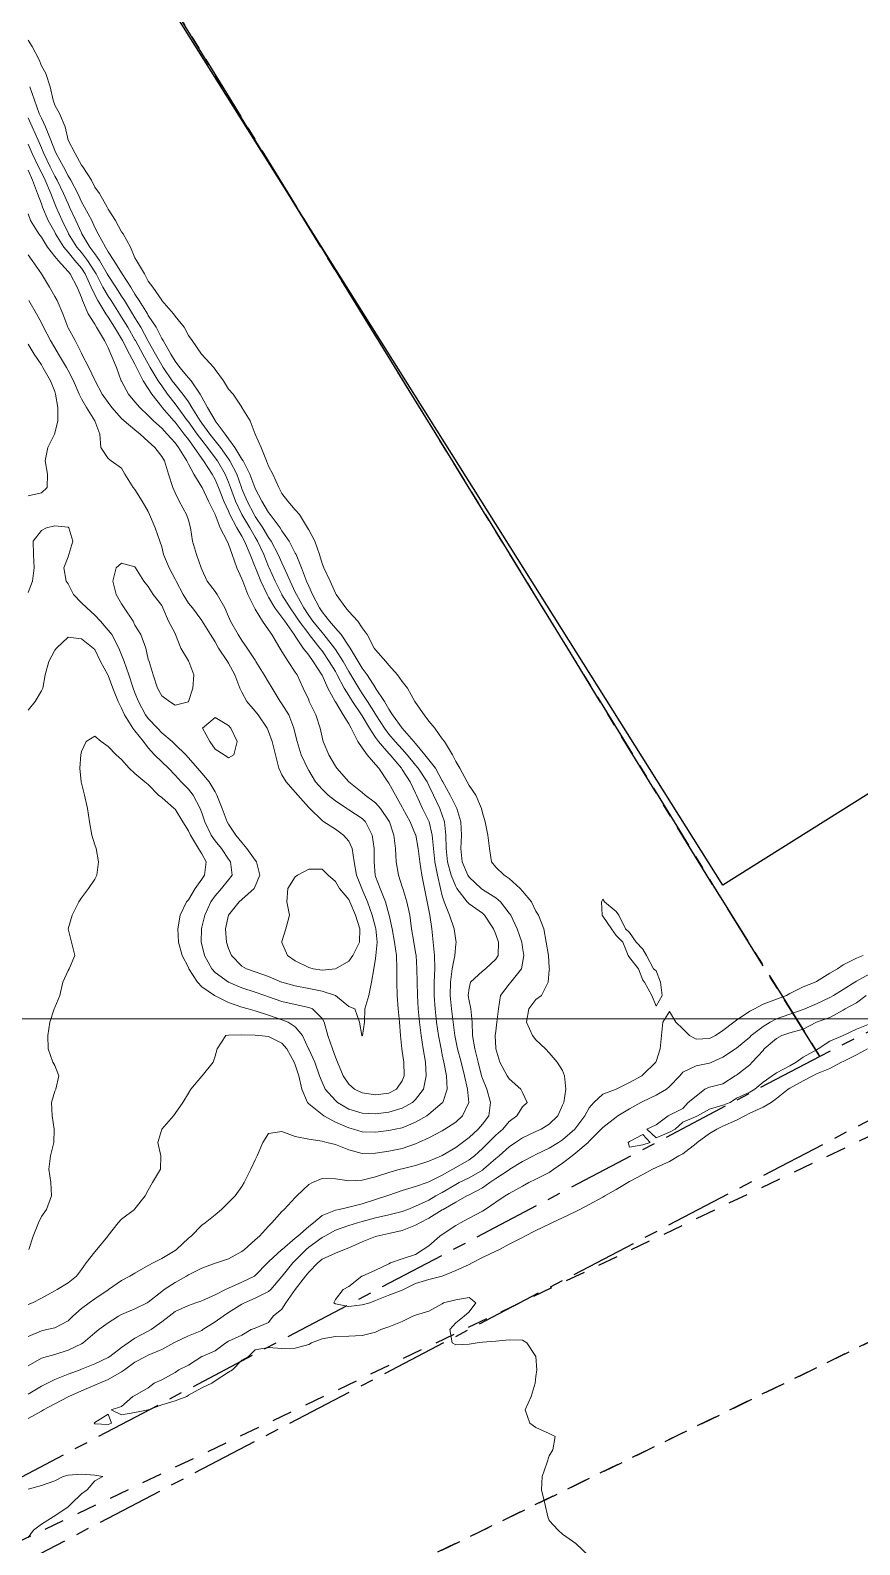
# Model space of a CAD drawing. Header units: centimetres. Extents: x 0 to 642158, y -847 to 649707.
# Drawn here: x 617417.8 to 617448.9, y 620667.7 to 620724.4 of the extents above; entities that cross this region are included whole.
import ezdxf

# ---------------------------------------------------------------- set-up
doc = ezdxf.new("R2010")
doc.units = ezdxf.units.CM
doc.header["$MEASUREMENT"] = 0
doc.linetypes.add('CENTERX2', pattern=[4, 2.5, -0.5, 0.5, -0.5])
doc.linetypes.add('JIS_02_0.7', pattern=[1.35, 0.75, -0.6])
for name, color, linetype, lineweight in [('MEV_grille', 254, 'Continuous', 9), ('WAL_parcellaire agricole', 7, 'JIS_02_0.7', 25), ('WAL_topographie 0.5', 253, 'Continuous', 20)]:
    doc.layers.add(name, color=color, linetype=linetype, lineweight=lineweight)
doc.layers.add('SPW_batiments', color=7, linetype='Continuous')
doc.layers.add('SPW_parcellaire cadastral', color=7, linetype='CENTERX2', lineweight=25, true_color=0xff0542)

# ---------------------------------------------------------------- blocks, each defined once
blk = doc.blocks.new('*U114')
at = {"layer": 'MEV_grille', "transparency": 33554687}
blk.add_lwpolyline([(-1338.461, 0), (1338.461, 0)], dxfattribs=at)
blk = doc.blocks.new('*U115')
at = {"layer": 'MEV_grille', "color": 0, "linetype": 'ByBlock', "lineweight": -2, "transparency": 16777216}
blk.add_blockref('*U114', (0, -1700), dxfattribs=at)

msp = doc.modelspace()

# ---------------------------------------------------------------- linework, layer by layer
at = {"layer": 'SPW_batiments'}
msp.add_lwpolyline([(617468.27, 620707.783), (617443.748, 620692.374), (617418.02, 620733.321), (617443.182, 620748.736), (617468.27, 620707.783)], dxfattribs=at)
at = {"layer": 'SPW_parcellaire cadastral'}
for points in [[(617404.956, 620754.186), (617454.845, 620780.014), (617546.487, 620840.855), (617597.653, 620762.022), (617447.371, 620685.97), (617443.362, 620692.406), (617418.115, 620733.491), (617404.956, 620754.186)], [(617404.956, 620754.186), (617418.115, 620733.491), (617443.362, 620692.406), (617447.371, 620685.97), (617394.811, 620658.271), (617393.447, 620660.945), (617383.852, 620679.762), (617357.925, 620729.905), (617359.081, 620730.17), (617404.956, 620754.186)], [(617307.032, 620609.235), (617461.462, 620689.988), (617495.619, 620638.846), (617622.857, 620723.826)]]:
    msp.add_lwpolyline(points, dxfattribs=at)
at = {"layer": 'WAL_parcellaire agricole'}
for points in [[(617309.438, 620607.195), (617305.901, 620612.93), (617403.769, 620661.316), (617465.14, 620690.573), (617468.944, 620684.892), (617309.438, 620607.195)], [(617309.438, 620607.195), (617468.944, 620684.892)]]:
    msp.add_lwpolyline(points, dxfattribs=at)
at = {"layer": 'WAL_topographie 0.5'}
for points in [[(617417.75, 620723.988), (617417.899, 620723.75), (617418.161, 620723.25), (617418.25, 620723.03), (617418.419, 620722.75), (617418.577, 620722.25), (617418.686, 620721.75), (617418.75, 620721.555), (617418.927, 620721.25), (617419.141, 620720.75), (617419.25, 620720.25), (617419.25, 620720.25), (617419.514, 620719.75), (617419.75, 620719.312), (617419.795, 620719.25), (617420.12, 620718.75), (617420.25, 620718.494), (617420.425, 620718.25), (617420.709, 620717.75), (617420.75, 620717.673), (617421.027, 620717.25), (617421.25, 620716.825), (617421.306, 620716.75), (617421.583, 620716.25), (617421.75, 620715.851), (617421.807, 620715.75), (617422.106, 620715.25), (617422.25, 620714.976), (617422.418, 620714.75), (617422.75, 620714.259), (617422.758, 620714.25), (617423.196, 620713.75), (617423.25, 620713.665), (617423.59, 620713.25), (617423.75, 620712.947), (617423.891, 620712.75), (617424.239, 620712.25), (617424.25, 620712.237), (617424.707, 620711.75), (617424.75, 620711.676), (617425.064, 620711.25), (617425.25, 620710.935), (617425.42, 620710.75), (617425.75, 620710.257), (617425.755, 620710.25), (617426.06, 620709.75), (617426.25, 620709.25), (617426.25, 620709.25), (617426.477, 620708.75), (617426.67, 620708.25), (617426.75, 620708.051), (617426.911, 620707.75), (617427.131, 620707.25), (617427.25, 620707.03), (617427.476, 620706.75), (617427.75, 620706.423), (617427.904, 620706.25), (617428.211, 620705.75), (617428.25, 620705.669), (617428.476, 620705.25), (617428.652, 620704.75), (617428.75, 620704.415), (617428.822, 620704.25), (617429.053, 620703.75), (617429.25, 620703.297), (617429.28, 620703.25), (617429.637, 620702.75), (617429.75, 620702.612), (617430.083, 620702.25), (617430.25, 620702.011), (617430.432, 620701.75), (617430.704, 620701.25), (617430.75, 620701.179), (617431.136, 620700.75), (617431.25, 620700.612), (617431.576, 620700.25), (617431.75, 620699.993), (617431.953, 620699.75), (617432.227, 620699.25), (617432.25, 620699.207), (617432.574, 620698.75), (617432.75, 620698.508), (617432.973, 620698.25), (617433.25, 620697.858), (617433.328, 620697.75), (617433.632, 620697.25), (617433.75, 620697), (617433.899, 620696.75), (617434.175, 620696.25), (617434.25, 620696.109), (617434.506, 620695.75), (617434.716, 620695.25), (617434.75, 620695.086), (617434.858, 620694.75), (617434.953, 620694.25), (617435.01, 620693.75), (617435.092, 620693.25), (617435.25, 620693.056), (617435.567, 620692.75), (617435.75, 620692.632), (617436.168, 620692.25), (617436.25, 620692.156), (617436.584, 620691.75), (617436.75, 620691.409), (617436.852, 620691.25), (617437.044, 620690.75), (617437.136, 620690.25), (617437.217, 620689.75), (617437.25, 620689.287), (617437.258, 620689.25), (617437.25, 620689.2), (617437.21, 620688.75), (617436.961, 620688.25), (617436.75, 620688.103), (617436.489, 620687.75), (617436.399, 620687.25), (617436.624, 620686.75), (617436.75, 620686.594), (617437.105, 620686.25), (617437.25, 620686.103), (617437.551, 620685.75), (617437.75, 620685.438), (617437.826, 620685.25), (617437.866, 620684.75), (617437.79, 620684.25), (617437.75, 620684.151), (617437.576, 620683.75), (617437.25, 620683.432), (617436.949, 620683.25), (617436.75, 620683.159), (617436.25, 620682.922), (617435.988, 620682.75), (617435.75, 620682.587), (617435.377, 620682.25), (617435.25, 620682.149), (617434.791, 620681.75), (617434.75, 620681.721), (617434.25, 620681.434), (617433.88, 620681.25), (617433.75, 620681.183), (617433.25, 620680.884), (617433.013, 620680.75), (617432.75, 620680.599), (617432.25, 620680.369), (617431.954, 620680.25), (617431.75, 620680.171), (617431.25, 620680.041), (617430.75, 620679.927), (617430.25, 620679.795), (617430.071, 620679.75), (617429.75, 620679.651), (617429.25, 620679.475), (617428.849, 620679.25), (617428.75, 620679.197), (617428.25, 620678.831), (617428.155, 620678.75), (617427.75, 620678.336), (617427.661, 620678.25), (617427.259, 620677.75), (617427.25, 620677.737), (617426.829, 620677.25), (617426.75, 620677.179), (617426.25, 620676.929), (617425.847, 620676.75), (617425.75, 620676.702), (617425.25, 620676.388), (617425.047, 620676.25), (617424.75, 620676.04), (617424.293, 620675.75), (617424.25, 620675.722), (617423.75, 620675.516), (617423.25, 620675.282), (617423.199, 620675.25), (617422.75, 620675.012), (617422.25, 620674.797), (617422.153, 620674.75), (617421.75, 620674.534), (617421.356, 620674.25), (617421.25, 620674.174), (617420.75, 620673.885), (617420.423, 620673.75), (617420.25, 620673.674), (617419.75, 620673.46), (617419.28, 620673.25), (617419.25, 620673.233), (617418.75, 620672.97), (617418.332, 620672.75), (617418.25, 620672.7), (617417.75, 620672.422)], [(617417.811, 620722.25), (617417.996, 620721.75), (617418.172, 620721.25), (617418.25, 620721.068), (617418.409, 620720.75), (617418.609, 620720.25), (617418.75, 620719.862), (617418.799, 620719.75), (617419.074, 620719.25), (617419.25, 620718.918), (617419.354, 620718.75), (617419.607, 620718.25), (617419.75, 620717.945), (617419.865, 620717.75), (617420.133, 620717.25), (617420.25, 620716.987), (617420.373, 620716.75), (617420.642, 620716.25), (617420.75, 620716.075), (617420.963, 620715.75), (617421.25, 620715.281), (617421.27, 620715.25), (617421.597, 620714.75), (617421.75, 620714.49), (617421.909, 620714.25), (617422.22, 620713.75), (617422.25, 620713.697), (617422.541, 620713.25), (617422.75, 620712.833), (617422.801, 620712.75), (617423.097, 620712.25), (617423.25, 620711.987), (617423.429, 620711.75), (617423.75, 620711.363), (617423.848, 620711.25), (617424.187, 620710.75), (617424.25, 620710.632), (617424.47, 620710.25), (617424.75, 620709.758), (617424.756, 620709.75), (617425.128, 620709.25), (617425.25, 620709.081), (617425.493, 620708.75), (617425.75, 620708.319), (617425.794, 620708.25), (617426.047, 620707.75), (617426.239, 620707.25), (617426.25, 620707.222), (617426.502, 620706.75), (617426.75, 620706.322), (617426.803, 620706.25), (617427.177, 620705.75), (617427.25, 620705.637), (617427.522, 620705.25), (617427.75, 620704.805), (617427.778, 620704.75), (617427.986, 620704.25), (617428.172, 620703.75), (617428.25, 620703.559), (617428.391, 620703.25), (617428.651, 620702.75), (617428.75, 620702.604), (617429.034, 620702.25), (617429.25, 620701.999), (617429.464, 620701.75), (617429.75, 620701.324), (617429.8, 620701.25), (617430.103, 620700.75), (617430.25, 620700.495), (617430.433, 620700.25), (617430.75, 620699.758), (617430.756, 620699.75), (617431.085, 620699.25), (617431.25, 620698.957), (617431.383, 620698.75), (617431.75, 620698.25), (617431.75, 620698.25), (617432.184, 620697.75), (617432.25, 620697.672), (617432.601, 620697.25), (617432.75, 620697.063), (617432.989, 620696.75), (617433.25, 620696.285), (617433.271, 620696.25), (617433.54, 620695.75), (617433.75, 620695.319), (617433.79, 620695.25), (617433.946, 620694.75), (617433.963, 620694.25), (617433.938, 620693.75), (617433.994, 620693.25), (617434.2, 620692.75), (617434.25, 620692.673), (617434.705, 620692.25), (617434.75, 620692.217), (617435.25, 620691.899), (617435.422, 620691.75), (617435.75, 620691.334), (617435.808, 620691.25), (617436.052, 620690.75), (617436.219, 620690.25), (617436.25, 620690.05), (617436.296, 620689.75), (617436.25, 620689.458), (617436.206, 620689.25), (617435.815, 620688.75), (617435.75, 620688.67), (617435.431, 620688.25), (617435.347, 620687.75), (617435.293, 620687.25), (617435.25, 620686.922), (617435.228, 620686.75), (617435.25, 620686.274), (617435.251, 620686.25), (617435.403, 620685.75), (617435.677, 620685.25), (617435.75, 620685.134), (617436.193, 620684.75), (617436.25, 620684.618), (617436.419, 620684.25), (617436.25, 620684.087), (617436.042, 620683.75), (617435.75, 620683.531), (617435.509, 620683.25), (617435.25, 620683.023), (617434.972, 620682.75), (617434.75, 620682.52), (617434.451, 620682.25), (617434.25, 620682.102), (617433.75, 620681.809), (617433.647, 620681.75), (617433.25, 620681.534), (617432.75, 620681.273), (617432.678, 620681.25), (617432.25, 620681.107), (617431.75, 620680.955), (617431.25, 620680.777), (617431.178, 620680.75), (617430.75, 620680.614), (617430.25, 620680.452), (617429.75, 620680.329), (617429.392, 620680.25), (617429.25, 620680.222), (617428.75, 620680.014), (617428.435, 620679.75), (617428.25, 620679.604), (617427.846, 620679.25), (617427.75, 620679.171), (617427.259, 620678.75), (617427.25, 620678.742), (617426.75, 620678.284), (617426.715, 620678.25), (617426.25, 620677.773), (617426.217, 620677.75), (617425.75, 620677.521), (617425.25, 620677.301), (617425.136, 620677.25), (617424.75, 620677.052), (617424.25, 620676.833), (617424.024, 620676.75), (617423.75, 620676.653), (617423.25, 620676.424), (617423.027, 620676.25), (617422.75, 620676.041), (617422.353, 620675.75), (617422.25, 620675.686), (617421.75, 620675.429), (617421.497, 620675.25), (617421.25, 620675.087), (617420.815, 620674.75), (617420.75, 620674.706), (617420.25, 620674.466), (617419.75, 620674.269), (617419.698, 620674.25), (617419.25, 620674.087), (617418.75, 620673.885), (617418.483, 620673.75), (617418.25, 620673.63), (617417.75, 620673.341)], [(617417.75, 620721.091), (617417.905, 620720.75), (617418.129, 620720.25), (617418.25, 620719.963), (617418.339, 620719.75), (617418.579, 620719.25), (617418.75, 620718.908), (617418.84, 620718.75), (617419.08, 620718.25), (617419.25, 620717.864), (617419.305, 620717.75), (617419.537, 620717.25), (617419.75, 620716.782), (617419.766, 620716.75), (617420.067, 620716.25), (617420.25, 620715.998), (617420.425, 620715.75), (617420.716, 620715.25), (617420.75, 620715.187), (617421.039, 620714.75), (617421.25, 620714.419), (617421.357, 620714.25), (617421.662, 620713.75), (617421.75, 620713.601), (617421.966, 620713.25), (617422.237, 620712.75), (617422.25, 620712.727), (617422.524, 620712.25), (617422.75, 620711.833), (617422.803, 620711.75), (617423.148, 620711.25), (617423.25, 620711.111), (617423.547, 620710.75), (617423.75, 620710.456), (617423.878, 620710.25), (617424.186, 620709.75), (617424.25, 620709.661), (617424.557, 620709.25), (617424.75, 620709), (617424.945, 620708.75), (617425.25, 620708.326), (617425.303, 620708.25), (617425.556, 620707.75), (617425.733, 620707.25), (617425.75, 620707.204), (617425.951, 620706.75), (617426.205, 620706.25), (617426.25, 620706.174), (617426.537, 620705.75), (617426.75, 620705.383), (617426.842, 620705.25), (617427.112, 620704.75), (617427.25, 620704.433), (617427.337, 620704.25), (617427.556, 620703.75), (617427.75, 620703.342), (617427.793, 620703.25), (617428.067, 620702.75), (617428.25, 620702.461), (617428.4, 620702.25), (617428.75, 620701.829), (617428.82, 620701.75), (617429.21, 620701.25), (617429.25, 620701.191), (617429.537, 620700.75), (617429.75, 620700.371), (617429.824, 620700.25), (617430.122, 620699.75), (617430.25, 620699.551), (617430.453, 620699.25), (617430.75, 620698.777), (617430.767, 620698.75), (617431.089, 620698.25), (617431.25, 620698.03), (617431.491, 620697.75), (617431.75, 620697.464), (617431.935, 620697.25), (617432.25, 620696.873), (617432.351, 620696.75), (617432.681, 620696.25), (617432.75, 620696.107), (617432.919, 620695.75), (617433.157, 620695.25), (617433.25, 620695), (617433.335, 620694.75), (617433.383, 620694.25), (617433.391, 620693.75), (617433.445, 620693.25), (617433.583, 620692.75), (617433.75, 620692.325), (617433.795, 620692.25), (617434.184, 620691.75), (617434.25, 620691.68), (617434.75, 620691.325), (617434.831, 620691.25), (617435.161, 620690.75), (617435.25, 620690.533), (617435.351, 620690.25), (617435.34, 620689.75), (617435.25, 620689.612), (617434.866, 620689.25), (617434.75, 620689.166), (617434.299, 620688.75), (617434.25, 620688.52), (617434.22, 620688.25), (617434.25, 620688.048), (617434.312, 620687.75), (617434.368, 620687.25), (617434.384, 620686.75), (617434.47, 620686.25), (617434.59, 620685.75), (617434.719, 620685.25), (617434.75, 620685.15), (617434.91, 620684.75), (617435.055, 620684.25), (617434.985, 620683.75), (617434.75, 620683.436), (617434.595, 620683.25), (617434.25, 620682.937), (617434.005, 620682.75), (617433.75, 620682.564), (617433.25, 620682.264), (617433.217, 620682.25), (617432.75, 620682.056), (617432.25, 620681.895), (617431.75, 620681.77), (617431.675, 620681.75), (617431.25, 620681.629), (617430.75, 620681.472), (617430.25, 620681.344), (617429.75, 620681.314), (617429.25, 620681.388), (617428.75, 620681.405), (617428.396, 620681.25), (617428.25, 620681.185), (617427.81, 620680.75), (617427.75, 620680.691), (617427.329, 620680.25), (617427.25, 620680.171), (617426.871, 620679.75), (617426.75, 620679.623), (617426.409, 620679.25), (617426.25, 620679.109), (617425.851, 620678.75), (617425.75, 620678.667), (617425.25, 620678.4), (617424.8, 620678.25), (617424.75, 620678.235), (617424.25, 620678.049), (617423.75, 620677.797), (617423.674, 620677.75), (617423.25, 620677.511), (617422.848, 620677.25), (617422.75, 620677.18), (617422.25, 620676.777), (617422.202, 620676.75), (617421.75, 620676.525), (617421.25, 620676.313), (617421.129, 620676.25), (617420.75, 620676), (617420.394, 620675.75), (617420.25, 620675.631), (617419.818, 620675.25), (617419.75, 620675.212), (617419.25, 620674.977), (617418.75, 620674.823), (617418.482, 620674.75), (617418.25, 620674.68), (617417.75, 620674.401)], [(617417.75, 620720.1), (617417.907, 620719.75), (617418.143, 620719.25), (617418.25, 620719.037), (617418.393, 620718.75), (617418.602, 620718.25), (617418.75, 620717.872), (617418.801, 620717.75), (617419.021, 620717.25), (617419.25, 620716.779), (617419.264, 620716.75), (617419.579, 620716.25), (617419.75, 620716.05), (617419.979, 620715.75), (617420.25, 620715.319), (617420.293, 620715.25), (617420.554, 620714.75), (617420.75, 620714.412), (617420.856, 620714.25), (617421.173, 620713.75), (617421.25, 620713.63), (617421.481, 620713.25), (617421.75, 620712.785), (617421.77, 620712.75), (617422.048, 620712.25), (617422.25, 620711.88), (617422.322, 620711.75), (617422.616, 620711.25), (617422.75, 620711.054), (617422.972, 620710.75), (617423.25, 620710.388), (617423.351, 620710.25), (617423.716, 620709.75), (617423.75, 620709.707), (617424.078, 620709.25), (617424.25, 620709.023), (617424.463, 620708.75), (617424.75, 620708.37), (617424.838, 620708.25), (617425.127, 620707.75), (617425.25, 620707.454), (617425.325, 620707.25), (617425.509, 620706.75), (617425.744, 620706.25), (617425.75, 620706.24), (617426.044, 620705.75), (617426.25, 620705.395), (617426.339, 620705.25), (617426.569, 620704.75), (617426.75, 620704.302), (617426.774, 620704.25), (617426.998, 620703.75), (617427.247, 620703.25), (617427.25, 620703.246), (617427.554, 620702.75), (617427.75, 620702.479), (617427.9, 620702.25), (617428.25, 620701.775), (617428.271, 620701.75), (617428.671, 620701.25), (617428.75, 620701.142), (617429.017, 620700.75), (617429.25, 620700.366), (617429.316, 620700.25), (617429.576, 620699.75), (617429.75, 620699.47), (617429.889, 620699.25), (617430.23, 620698.75), (617430.25, 620698.719), (617430.523, 620698.25), (617430.75, 620697.902), (617430.857, 620697.75), (617431.25, 620697.303), (617431.298, 620697.25), (617431.718, 620696.75), (617431.75, 620696.702), (617432.044, 620696.25), (617432.25, 620695.824), (617432.283, 620695.75), (617432.506, 620695.25), (617432.75, 620694.774), (617432.76, 620694.75), (617432.874, 620694.25), (617432.921, 620693.75), (617432.975, 620693.25), (617433.07, 620692.75), (617433.184, 620692.25), (617433.25, 620691.98), (617433.321, 620691.75), (617433.517, 620691.25), (617433.689, 620690.75), (617433.75, 620690.309), (617433.768, 620690.25), (617433.75, 620690.169), (617433.713, 620689.75), (617433.622, 620689.25), (617433.551, 620688.75), (617433.546, 620688.25), (617433.595, 620687.75), (617433.654, 620687.25), (617433.714, 620686.75), (617433.75, 620686.561), (617433.813, 620686.25), (617433.949, 620685.75), (617434.082, 620685.25), (617434.198, 620684.75), (617434.238, 620684.25), (617434.011, 620683.75), (617433.75, 620683.517), (617433.35, 620683.25), (617433.25, 620683.189), (617432.75, 620682.93), (617432.358, 620682.75), (617432.25, 620682.704), (617431.75, 620682.527), (617431.25, 620682.423), (617430.75, 620682.348), (617430.25, 620682.335), (617429.75, 620682.475), (617429.25, 620682.674), (617428.932, 620682.75), (617428.75, 620682.796), (617428.25, 620682.872), (617427.75, 620682.975), (617427.25, 620683.157), (617426.75, 620683.087), (617426.53, 620682.75), (617426.327, 620682.25), (617426.25, 620682.108), (617426.088, 620681.75), (617425.83, 620681.25), (617425.75, 620681.107), (617425.504, 620680.75), (617425.25, 620680.504), (617424.986, 620680.25), (617424.75, 620680.049), (617424.38, 620679.75), (617424.25, 620679.661), (617423.853, 620679.25), (617423.75, 620679.166), (617423.3, 620678.75), (617423.25, 620678.714), (617422.75, 620678.412), (617422.437, 620678.25), (617422.25, 620678.151), (617421.75, 620677.864), (617421.553, 620677.75), (617421.25, 620677.584), (617420.764, 620677.25), (617420.75, 620677.242), (617420.25, 620676.905), (617420.041, 620676.75), (617419.75, 620676.538), (617419.43, 620676.25), (617419.25, 620676.077), (617418.75, 620675.821), (617418.452, 620675.75), (617418.25, 620675.705), (617417.75, 620675.494)], [(617417.75, 620719.129), (617417.916, 620718.75), (617418.11, 620718.25), (617418.25, 620717.869), (617418.289, 620717.75), (617418.498, 620717.25), (617418.75, 620716.805), (617418.777, 620716.75), (617419.084, 620716.25), (617419.25, 620716.056), (617419.507, 620715.75), (617419.75, 620715.462), (617419.887, 620715.25), (617420.11, 620714.75), (617420.25, 620714.464), (617420.363, 620714.25), (617420.666, 620713.75), (617420.75, 620713.628), (617420.981, 620713.25), (617421.25, 620712.818), (617421.289, 620712.75), (617421.549, 620712.25), (617421.75, 620711.867), (617421.807, 620711.75), (617422.052, 620711.25), (617422.25, 620710.96), (617422.38, 620710.75), (617422.75, 620710.274), (617422.768, 620710.25), (617423.206, 620709.75), (617423.25, 620709.704), (617423.594, 620709.25), (617423.75, 620709.046), (617423.966, 620708.75), (617424.25, 620708.343), (617424.317, 620708.25), (617424.638, 620707.75), (617424.75, 620707.555), (617424.877, 620707.25), (617425.07, 620706.75), (617425.25, 620706.375), (617425.304, 620706.25), (617425.563, 620705.75), (617425.75, 620705.436), (617425.852, 620705.25), (617426.063, 620704.75), (617426.25, 620704.278), (617426.26, 620704.25), (617426.456, 620703.75), (617426.694, 620703.25), (617426.75, 620703.155), (617426.985, 620702.75), (617427.25, 620702.402), (617427.356, 620702.25), (617427.711, 620701.75), (617427.75, 620701.691), (617428.049, 620701.25), (617428.25, 620700.985), (617428.414, 620700.75), (617428.74, 620700.25), (617428.75, 620700.23), (617428.964, 620699.75), (617429.243, 620699.25), (617429.25, 620699.239), (617429.541, 620698.75), (617429.75, 620698.408), (617429.836, 620698.25), (617430.086, 620697.75), (617430.25, 620697.511), (617430.433, 620697.25), (617430.75, 620696.898), (617430.876, 620696.75), (617431.212, 620696.25), (617431.25, 620696.198), (617431.492, 620695.75), (617431.75, 620695.302), (617431.775, 620695.25), (617432.041, 620694.75), (617432.25, 620694.266), (617432.256, 620694.25), (617432.343, 620693.75), (617432.404, 620693.25), (617432.488, 620692.75), (617432.583, 620692.25), (617432.687, 620691.75), (617432.75, 620691.444), (617432.788, 620691.25), (617432.857, 620690.75), (617432.911, 620690.25), (617432.961, 620689.75), (617432.97, 620689.25), (617432.95, 620688.75), (617432.948, 620688.25), (617432.978, 620687.75), (617433.033, 620687.25), (617433.108, 620686.75), (617433.202, 620686.25), (617433.25, 620686.026), (617433.309, 620685.75), (617433.402, 620685.25), (617433.431, 620684.75), (617433.263, 620684.25), (617433.25, 620684.236), (617432.75, 620683.808), (617432.666, 620683.75), (617432.25, 620683.513), (617431.75, 620683.305), (617431.487, 620683.25), (617431.25, 620683.198), (617430.75, 620683.136), (617430.25, 620683.152), (617429.925, 620683.25), (617429.75, 620683.297), (617429.25, 620683.516), (617428.82, 620683.75), (617428.75, 620683.798), (617428.25, 620684.195), (617428.207, 620684.25), (617427.995, 620684.75), (617427.878, 620685.25), (617427.75, 620685.656), (617427.713, 620685.75), (617427.432, 620686.25), (617427.25, 620686.473), (617426.75, 620686.711), (617426.389, 620686.75), (617426.25, 620686.762), (617425.75, 620686.777), (617425.25, 620686.771), (617425.152, 620686.75), (617424.821, 620686.25), (617424.75, 620685.977), (617424.681, 620685.75), (617424.269, 620685.25), (617424.25, 620685.228), (617423.843, 620684.75), (617423.75, 620684.599), (617423.541, 620684.25), (617423.25, 620683.84), (617423.192, 620683.75), (617422.75, 620683.25), (617422.75, 620683.25), (617422.606, 620682.75), (617422.715, 620682.25), (617422.711, 620681.75), (617422.405, 620681.25), (617422.25, 620680.971), (617422.128, 620680.75), (617421.75, 620680.265), (617421.73, 620680.25), (617421.25, 620679.878), (617421.117, 620679.75), (617420.75, 620679.277), (617420.735, 620679.25), (617420.33, 620678.75), (617420.25, 620678.666), (617419.93, 620678.25), (617419.75, 620678), (617419.562, 620677.75), (617419.25, 620677.495), (617418.842, 620677.25), (617418.75, 620677.196), (617418.25, 620676.924), (617417.913, 620676.75), (617417.75, 620676.684)], [(617417.75, 620717.489), (617417.847, 620717.25), (617418.155, 620716.75), (617418.25, 620716.62), (617418.476, 620716.25), (617418.75, 620715.901), (617418.871, 620715.75), (617419.25, 620715.339), (617419.322, 620715.25), (617419.587, 620714.75), (617419.75, 620714.369), (617419.79, 620714.25), (617420.002, 620713.75), (617420.25, 620713.361), (617420.316, 620713.25), (617420.613, 620712.75), (617420.75, 620712.479), (617420.851, 620712.25), (617421.055, 620711.75), (617421.239, 620711.25), (617421.25, 620711.228), (617421.507, 620710.75), (617421.75, 620710.466), (617421.928, 620710.25), (617422.25, 620709.944), (617422.439, 620709.75), (617422.75, 620709.472), (617422.961, 620709.25), (617423.25, 620708.933), (617423.383, 620708.75), (617423.692, 620708.25), (617423.75, 620708.13), (617423.948, 620707.75), (617424.25, 620707.267), (617424.259, 620707.25), (617424.5, 620706.75), (617424.748, 620706.25), (617424.75, 620706.245), (617424.936, 620705.75), (617425.196, 620705.25), (617425.25, 620705.135), (617425.393, 620704.75), (617425.564, 620704.25), (617425.75, 620703.844), (617425.783, 620703.75), (617425.976, 620703.25), (617426.224, 620702.75), (617426.25, 620702.707), (617426.523, 620702.25), (617426.75, 620701.93), (617426.872, 620701.75), (617427.174, 620701.25), (617427.25, 620701.126), (617427.482, 620700.75), (617427.75, 620700.353), (617427.816, 620700.25), (617428.049, 620699.75), (617428.25, 620699.306), (617428.274, 620699.25), (617428.521, 620698.75), (617428.68, 620698.25), (617428.75, 620697.912), (617428.793, 620697.75), (617429.007, 620697.25), (617429.25, 620696.827), (617429.306, 620696.75), (617429.75, 620696.25), (617429.75, 620696.25), (617430.25, 620695.85), (617430.358, 620695.75), (617430.75, 620695.463), (617430.942, 620695.25), (617431.25, 620694.783), (617431.268, 620694.75), (617431.434, 620694.25), (617431.499, 620693.75), (617431.525, 620693.25), (617431.611, 620692.75), (617431.75, 620692.314), (617431.769, 620692.25), (617431.926, 620691.75), (617432.035, 620691.25), (617432.101, 620690.75), (617432.185, 620690.25), (617432.25, 620689.86), (617432.268, 620689.75), (617432.297, 620689.25), (617432.305, 620688.75), (617432.318, 620688.25), (617432.346, 620687.75), (617432.399, 620687.25), (617432.457, 620686.75), (617432.529, 620686.25), (617432.615, 620685.75), (617432.651, 620685.25), (617432.55, 620684.75), (617432.25, 620684.364), (617432.13, 620684.25), (617431.75, 620684.03), (617431.25, 620683.881), (617430.75, 620683.829), (617430.25, 620683.853), (617429.75, 620684.001), (617429.328, 620684.25), (617429.25, 620684.316), (617428.869, 620684.75), (617428.75, 620685.01), (617428.655, 620685.25), (617428.483, 620685.75), (617428.25, 620686.248), (617428.249, 620686.25), (617428.023, 620686.75), (617427.75, 620687.079), (617427.479, 620687.25), (617427.25, 620687.342), (617426.75, 620687.519), (617426.25, 620687.672), (617425.98, 620687.75), (617425.75, 620687.812), (617425.25, 620687.993), (617424.75, 620688.236), (617424.727, 620688.25), (617424.25, 620688.575), (617424.087, 620688.75), (617423.769, 620689.25), (617423.75, 620689.295), (617423.514, 620689.75), (617423.377, 620690.25), (617423.355, 620690.75), (617423.444, 620691.25), (617423.684, 620691.75), (617423.75, 620691.834), (617424.001, 620692.25), (617424.25, 620692.604), (617424.351, 620692.75), (617424.41, 620693.25), (617424.25, 620693.553), (617424.133, 620693.75), (617423.823, 620694.25), (617423.75, 620694.408), (617423.539, 620694.75), (617423.25, 620695.227), (617423.222, 620695.25), (617422.75, 620695.656), (617422.632, 620695.75), (617422.25, 620696.144), (617422.121, 620696.25), (617421.75, 620696.556), (617421.535, 620696.75), (617421.25, 620697.083), (617421.051, 620697.25), (617420.75, 620697.566), (617420.485, 620697.75), (617420.25, 620697.95), (617419.923, 620697.75), (617419.75, 620697.381), (617419.721, 620697.25), (617419.685, 620696.75), (617419.737, 620696.25), (617419.75, 620696.196), (617419.858, 620695.75), (617419.974, 620695.25), (617420.045, 620694.75), (617420.141, 620694.25), (617420.25, 620693.885), (617420.297, 620693.75), (617420.383, 620693.25), (617420.323, 620692.75), (617420.25, 620692.602), (617420.012, 620692.25), (617419.75, 620691.906), (617419.65, 620691.75), (617419.403, 620691.25), (617419.256, 620690.75), (617419.375, 620690.25), (617419.505, 620689.75), (617419.29, 620689.25), (617419.25, 620689.18), (617419.046, 620688.75), (617418.936, 620688.25), (617418.75, 620687.797), (617418.731, 620687.75), (617418.566, 620687.25), (617418.489, 620686.75), (617418.507, 620686.25), (617418.673, 620685.75), (617418.75, 620685.628), (617418.898, 620685.25), (617418.787, 620684.75), (617418.75, 620684.668), (617418.632, 620684.25), (617418.655, 620683.75), (617418.732, 620683.25), (617418.721, 620682.75), (617418.591, 620682.25), (617418.526, 620681.75), (617418.599, 620681.25), (617418.627, 620680.75), (617418.445, 620680.25), (617418.25, 620679.984), (617418.139, 620679.75), (617417.948, 620679.25), (617417.783, 620678.75)], [(617417.75, 620715.966), (617417.907, 620715.75), (617418.249, 620715.25), (617418.25, 620715.248), (617418.555, 620714.75), (617418.75, 620714.406), (617418.834, 620714.25), (617419.048, 620713.75), (617419.243, 620713.25), (617419.25, 620713.235), (617419.513, 620712.75), (617419.75, 620712.283), (617419.766, 620712.25), (617420.028, 620711.75), (617420.25, 620711.273), (617420.261, 620711.25), (617420.529, 620710.75), (617420.75, 620710.431), (617420.884, 620710.25), (617421.25, 620709.842), (617421.349, 620709.75), (617421.75, 620709.41), (617421.945, 620709.25), (617422.25, 620708.98), (617422.496, 620708.75), (617422.75, 620708.415), (617422.858, 620708.25), (617423.011, 620707.75), (617423.163, 620707.25), (617423.25, 620707.054), (617423.406, 620706.75), (617423.682, 620706.25), (617423.75, 620706.029), (617423.824, 620705.75), (617423.909, 620705.25), (617424.048, 620704.75), (617424.226, 620704.25), (617424.25, 620704.192), (617424.457, 620703.75), (617424.75, 620703.366), (617424.826, 620703.25), (617425.111, 620702.75), (617425.25, 620702.435), (617425.331, 620702.25), (617425.615, 620701.75), (617425.75, 620701.536), (617425.954, 620701.25), (617426.25, 620700.791), (617426.276, 620700.75), (617426.589, 620700.25), (617426.75, 620699.969), (617426.881, 620699.75), (617427.187, 620699.25), (617427.25, 620699.161), (617427.504, 620698.75), (617427.7, 620698.25), (617427.75, 620698.043), (617427.817, 620697.75), (617427.973, 620697.25), (617428.201, 620696.75), (617428.25, 620696.673), (617428.507, 620696.25), (617428.75, 620695.965), (617428.975, 620695.75), (617429.25, 620695.535), (617429.676, 620695.25), (617429.75, 620695.202), (617430.25, 620694.869), (617430.374, 620694.75), (617430.621, 620694.25), (617430.694, 620693.75), (617430.695, 620693.25), (617430.734, 620692.75), (617430.75, 620692.705), (617430.928, 620692.25), (617431.129, 620691.75), (617431.25, 620691.294), (617431.262, 620691.25), (617431.372, 620690.75), (617431.466, 620690.25), (617431.534, 620689.75), (617431.546, 620689.25), (617431.548, 620688.75), (617431.566, 620688.25), (617431.603, 620687.75), (617431.653, 620687.25), (617431.683, 620686.75), (617431.736, 620686.25), (617431.75, 620686.167), (617431.812, 620685.75), (617431.822, 620685.25), (617431.75, 620685.063), (617431.541, 620684.75), (617431.25, 620684.591), (617430.75, 620684.531), (617430.25, 620684.611), (617429.964, 620684.75), (617429.75, 620684.933), (617429.536, 620685.25), (617429.33, 620685.75), (617429.25, 620685.945), (617429.138, 620686.25), (617428.966, 620686.75), (617428.828, 620687.25), (617428.75, 620687.388), (617428.388, 620687.75), (617428.25, 620687.807), (617427.75, 620687.913), (617427.25, 620688.03), (617426.75, 620688.201), (617426.61, 620688.25), (617426.25, 620688.377), (617425.75, 620688.539), (617425.25, 620688.749), (617425.248, 620688.75), (617424.75, 620689.115), (617424.623, 620689.25), (617424.349, 620689.75), (617424.25, 620690.153), (617424.229, 620690.25), (617424.236, 620690.75), (617424.25, 620690.806), (617424.361, 620691.25), (617424.586, 620691.75), (617424.75, 620691.983), (617424.993, 620692.25), (617425.25, 620692.572), (617425.384, 620692.75), (617425.33, 620693.25), (617425.25, 620693.357), (617424.985, 620693.75), (617424.75, 620694.041), (617424.6, 620694.25), (617424.36, 620694.75), (617424.25, 620695.079), (617424.187, 620695.25), (617423.928, 620695.75), (617423.75, 620695.968), (617423.476, 620696.25), (617423.25, 620696.493), (617423.001, 620696.75), (617422.75, 620696.994), (617422.487, 620697.25), (617422.25, 620697.521), (617422.073, 620697.75), (617421.75, 620698.149), (617421.668, 620698.25), (617421.355, 620698.75), (617421.25, 620699), (617421.117, 620699.25), (617420.924, 620699.75), (617420.75, 620700.228), (617420.735, 620700.25), (617420.459, 620700.75), (617420.25, 620701.19), (617420.191, 620701.25), (617419.75, 620701.591), (617419.25, 620701.659), (617418.81, 620701.25), (617418.75, 620701.175), (617418.523, 620700.75), (617418.389, 620700.25), (617418.303, 620699.75), (617418.25, 620699.643), (617418.014, 620699.25), (617417.75, 620698.922)], [(617417.783, 620714.25), (617418.072, 620713.75), (617418.25, 620713.422), (617418.33, 620713.25), (617418.587, 620712.75), (617418.75, 620712.475), (617418.884, 620712.25), (617419.186, 620711.75), (617419.25, 620711.631), (617419.445, 620711.25), (617419.664, 620710.75), (617419.75, 620710.572), (617419.935, 620710.25), (617420.25, 620709.752), (617420.251, 620709.75), (617420.437, 620709.25), (617420.469, 620708.75), (617420.75, 620708.341), (617420.857, 620708.25), (617421.25, 620707.985), (617421.372, 620707.75), (617421.685, 620707.25), (617421.75, 620707.184), (617422.024, 620706.75), (617422.25, 620706.36), (617422.3, 620706.25), (617422.504, 620705.75), (617422.681, 620705.25), (617422.75, 620705.03), (617422.822, 620704.75), (617423.028, 620704.25), (617423.25, 620703.831), (617423.292, 620703.75), (617423.557, 620703.25), (617423.75, 620702.934), (617423.898, 620702.75), (617424.25, 620702.28), (617424.271, 620702.25), (617424.574, 620701.75), (617424.75, 620701.476), (617424.88, 620701.25), (617425.209, 620700.75), (617425.25, 620700.68), (617425.486, 620700.25), (617425.674, 620699.75), (617425.75, 620699.602), (617425.936, 620699.25), (617426.25, 620698.888), (617426.364, 620698.75), (617426.698, 620698.25), (617426.75, 620698.13), (617426.882, 620697.75), (617427.008, 620697.25), (617427.127, 620696.75), (617427.25, 620696.507), (617427.402, 620696.25), (617427.75, 620695.862), (617427.841, 620695.75), (617428.25, 620695.289), (617428.291, 620695.25), (617428.75, 620694.799), (617428.819, 620694.75), (617429.25, 620694.468), (617429.553, 620694.25), (617429.75, 620694.027), (617429.874, 620693.75), (617429.955, 620693.25), (617430.034, 620692.75), (617430.235, 620692.25), (617430.25, 620692.219), (617430.454, 620691.75), (617430.627, 620691.25), (617430.75, 620690.792), (617430.761, 620690.75), (617430.807, 620690.25), (617430.766, 620689.75), (617430.75, 620689.632), (617430.682, 620689.25), (617430.603, 620688.75), (617430.502, 620688.25), (617430.355, 620687.75), (617430.334, 620687.25), (617430.263, 620686.75), (617430.25, 620686.735), (617430.242, 620686.75), (617430.154, 620687.25), (617429.979, 620687.75), (617429.75, 620687.838), (617429.257, 620688.25), (617429.25, 620688.252), (617428.75, 620688.41), (617428.25, 620688.514), (617427.75, 620688.616), (617427.25, 620688.744), (617427.233, 620688.75), (617426.75, 620688.959), (617426.25, 620689.135), (617425.919, 620689.25), (617425.75, 620689.349), (617425.363, 620689.75), (617425.25, 620690.014), (617425.171, 620690.25), (617425.143, 620690.75), (617425.246, 620691.25), (617425.25, 620691.256), (617425.649, 620691.75), (617425.75, 620691.837), (617426.208, 620692.25), (617426.25, 620692.341), (617426.418, 620692.75), (617426.301, 620693.25), (617426.25, 620693.308), (617425.932, 620693.75), (617425.75, 620693.972), (617425.523, 620694.25), (617425.25, 620694.662), (617425.202, 620694.75), (617425.018, 620695.25), (617424.819, 620695.75), (617424.75, 620695.871), (617424.525, 620696.25), (617424.25, 620696.572), (617424.087, 620696.75), (617423.75, 620697.144), (617423.653, 620697.25), (617423.25, 620697.643), (617423.137, 620697.75), (617422.75, 620698.082), (617422.592, 620698.25), (617422.25, 620698.612), (617422.147, 620698.75), (617421.88, 620699.25), (617421.75, 620699.572), (617421.685, 620699.75), (617421.521, 620700.25), (617421.342, 620700.75), (617421.25, 620700.994), (617421.152, 620701.25), (617420.883, 620701.75), (617420.75, 620701.923), (617420.457, 620702.25), (617420.25, 620702.478), (617419.95, 620702.75), (617419.75, 620702.947), (617419.447, 620703.25), (617419.25, 620703.652), (617419.182, 620703.75), (617419.089, 620704.25), (617419.25, 620704.668), (617419.273, 620704.75), (617419.43, 620705.25), (617419.279, 620705.75), (617419.25, 620705.771), (617418.75, 620705.823), (617418.44, 620705.75), (617418.25, 620705.645), (617417.938, 620705.25), (617417.96, 620704.75), (617417.981, 620704.25), (617417.913, 620703.75), (617417.75, 620703.327)], [(617417.75, 620712.622), (617417.981, 620712.25), (617418.25, 620711.841), (617418.304, 620711.75), (617418.593, 620711.25), (617418.75, 620710.85), (617418.783, 620710.75), (617418.859, 620710.25), (617418.869, 620709.75), (617418.75, 620709.29), (617418.739, 620709.25), (617418.491, 620708.75), (617418.393, 620708.25), (617418.479, 620707.75), (617418.465, 620707.25), (617418.25, 620707.058), (617417.75, 620706.95)], [(617423.759, 620699.25), (617423.75, 620699.232), (617423.25, 620699.108), (617423.044, 620699.25), (617422.75, 620699.466), (617422.598, 620699.75), (617422.435, 620700.25), (617422.282, 620700.75), (617422.25, 620700.832), (617422.153, 620701.25), (617421.966, 620701.75), (617421.75, 620702.105), (617421.678, 620702.25), (617421.352, 620702.75), (617421.25, 620702.901), (617421.044, 620703.25), (617420.923, 620703.75), (617421.052, 620704.25), (617421.25, 620704.429), (617421.75, 620704.283), (617421.772, 620704.25), (617422.082, 620703.75), (617422.25, 620703.558), (617422.434, 620703.25), (617422.75, 620702.84), (617422.795, 620702.75), (617423.009, 620702.25), (617423.25, 620701.791), (617423.268, 620701.75), (617423.463, 620701.25), (617423.75, 620700.777), (617423.766, 620700.75), (617423.958, 620700.25), (617423.91, 620699.75), (617423.759, 620699.25)], [(617425.444, 620697.25), (617425.25, 620697.139), (617425.083, 620697.25), (617424.75, 620697.461), (617424.548, 620697.75), (617424.281, 620698.25), (617424.75, 620698.651), (617425.25, 620698.352), (617425.343, 620698.25), (617425.579, 620697.75), (617425.444, 620697.25)], [(617429.259, 620689.25), (617429.25, 620689.246), (617428.75, 620689.195), (617428.417, 620689.25), (617428.25, 620689.302), (617427.75, 620689.541), (617427.453, 620689.75), (617427.25, 620690.233), (617427.244, 620690.25), (617427.25, 620690.275), (617427.397, 620690.75), (617427.529, 620691.25), (617427.436, 620691.75), (617427.471, 620692.25), (617427.75, 620692.685), (617427.829, 620692.75), (617428.25, 620692.973), (617428.75, 620692.973), (617428.984, 620692.75), (617429.25, 620692.509), (617429.409, 620692.25), (617429.75, 620691.838), (617429.794, 620691.75), (617430.003, 620691.25), (617430.166, 620690.75), (617430.152, 620690.25), (617429.902, 620689.75), (617429.75, 620689.537), (617429.259, 620689.25)], [(617441.25, 620687.847), (617441.481, 620688.25), (617441.418, 620688.75), (617441.25, 620689.168), (617441.156, 620689.25), (617440.892, 620689.75), (617440.75, 620689.984), (617440.498, 620690.25), (617440.25, 620690.603), (617440.109, 620690.75), (617439.851, 620691.25), (617439.75, 620691.393), (617439.317, 620691.75), (617439.25, 620691.851), (617439.201, 620691.75), (617439.233, 620691.25), (617439.25, 620691.216), (617439.583, 620690.75), (617439.75, 620690.498), (617440.006, 620690.25), (617440.205, 620689.75), (617440.25, 620689.677), (617440.594, 620689.25), (617440.75, 620688.819), (617440.81, 620688.75), (617441.089, 620688.25), (617441.25, 620687.847)], [(617448.995, 620689.75), (617448.75, 620689.648), (617448.25, 620689.398), (617448.031, 620689.25), (617447.75, 620689.084), (617447.25, 620688.774), (617447.204, 620688.75), (617446.75, 620688.578), (617446.25, 620688.324), (617446.123, 620688.25), (617445.75, 620688.119), (617445.25, 620687.927), (617444.927, 620687.75), (617444.75, 620687.664), (617444.25, 620687.327), (617444.155, 620687.25), (617443.75, 620686.944), (617443.467, 620686.75), (617443.25, 620686.641), (617442.75, 620686.619), (617442.497, 620686.75), (617442.25, 620687), (617441.99, 620687.25), (617441.75, 620687.651), (617441.498, 620687.25), (617441.451, 620686.75), (617441.402, 620686.25), (617441.25, 620685.782), (617441.237, 620685.75), (617440.75, 620685.279), (617440.714, 620685.25), (617440.25, 620685), (617439.755, 620684.75), (617439.75, 620684.747), (617439.25, 620684.554), (617438.922, 620684.25), (617438.75, 620684.052), (617438.581, 620683.75), (617438.25, 620683.305), (617438.207, 620683.25), (617437.75, 620682.845), (617437.596, 620682.75), (617437.25, 620682.538), (617436.75, 620682.3), (617436.655, 620682.25), (617436.25, 620682.042), (617435.778, 620681.75), (617435.75, 620681.734), (617435.25, 620681.402), (617435.024, 620681.25), (617434.75, 620681.055), (617434.25, 620680.793), (617434.163, 620680.75), (617433.75, 620680.522), (617433.28, 620680.25), (617433.25, 620680.231), (617432.75, 620679.922), (617432.411, 620679.75), (617432.25, 620679.652), (617431.75, 620679.459), (617431.25, 620679.351), (617430.803, 620679.25), (617430.75, 620679.233), (617430.25, 620679.029), (617429.75, 620678.812), (617429.591, 620678.75), (617429.25, 620678.608), (617428.75, 620678.38), (617428.588, 620678.25), (617428.25, 620677.899), (617428.135, 620677.75), (617427.75, 620677.255), (617427.747, 620677.25), (617427.399, 620676.75), (617427.25, 620676.517), (617426.916, 620676.25), (617426.75, 620676.012), (617426.25, 620675.8), (617426.093, 620675.75), (617425.75, 620675.545), (617425.25, 620675.313), (617425.156, 620675.25), (617424.75, 620674.953), (617424.265, 620674.75), (617424.25, 620674.741), (617423.75, 620674.422), (617423.394, 620674.25), (617423.25, 620674.14), (617422.75, 620673.877), (617422.47, 620673.75), (617422.25, 620673.574), (617421.75, 620673.29), (617421.672, 620673.25), (617421.25, 620672.872), (617420.857, 620672.75), (617421.25, 620672.563), (617421.75, 620672.653), (617422.25, 620672.748), (617422.257, 620672.75), (617422.75, 620672.934), (617423.25, 620673.081), (617423.688, 620673.25), (617423.75, 620673.292), (617424.25, 620673.573), (617424.632, 620673.75), (617424.75, 620673.828), (617425.25, 620674.157), (617425.401, 620674.25), (617425.75, 620674.602), (617425.996, 620674.75), (617426.25, 620674.993), (617426.75, 620675.075), (617427.25, 620675.038), (617427.75, 620675.053), (617428.25, 620675.193), (617428.359, 620675.25), (617428.75, 620675.402), (617429.25, 620675.497), (617429.75, 620675.51), (617430.25, 620675.535), (617430.75, 620675.651), (617430.945, 620675.75), (617431.25, 620675.858), (617431.75, 620676.051), (617432.144, 620676.25), (617432.25, 620676.29), (617432.75, 620676.444), (617433.25, 620676.714), (617433.298, 620676.75), (617433.75, 620676.869), (617434.25, 620676.946), (617434.5, 620676.75), (617434.25, 620676.41), (617434.061, 620676.25), (617433.75, 620676.004), (617433.534, 620675.75), (617433.617, 620675.25), (617433.75, 620675.185), (617434.25, 620675.205), (617434.55, 620675.25), (617434.75, 620675.284), (617435.25, 620675.315), (617435.75, 620675.368), (617436.25, 620675.354), (617436.417, 620675.25), (617436.75, 620674.75), (617436.75, 620674.75), (617436.788, 620674.25), (617436.75, 620674), (617436.719, 620673.75), (617436.578, 620673.25), (617436.35, 620672.75), (617436.528, 620672.25), (617436.75, 620672.083), (617437.25, 620671.861), (617437.472, 620671.75), (617437.383, 620671.25), (617437.25, 620671.028), (617437.157, 620670.75), (617436.99, 620670.25), (617436.962, 620669.75), (617437.088, 620669.25), (617437.202, 620668.75), (617437.25, 620668.613), (617437.583, 620668.25), (617437.75, 620668.096), (617438.25, 620667.75), (617438.25, 620667.75), (617438.75, 620667.278)], [(617449.25, 620689.059), (617448.75, 620688.792), (617448.683, 620688.75), (617448.25, 620688.478), (617447.885, 620688.25), (617447.75, 620688.178), (617447.25, 620687.944), (617446.816, 620687.75), (617446.75, 620687.722), (617446.25, 620687.548), (617445.75, 620687.372), (617445.511, 620687.25), (617445.25, 620687.094), (617444.807, 620686.75), (617444.75, 620686.695), (617444.25, 620686.276), (617444.214, 620686.25), (617443.75, 620685.938), (617443.328, 620685.75), (617443.25, 620685.718), (617442.75, 620685.615), (617442.25, 620685.381), (617442.142, 620685.25), (617441.75, 620684.844), (617441.633, 620684.75), (617441.25, 620684.519), (617440.75, 620684.287), (617440.678, 620684.25), (617440.25, 620684.015), (617439.818, 620683.75), (617439.75, 620683.704), (617439.25, 620683.31), (617439.195, 620683.25), (617438.75, 620682.796), (617438.705, 620682.75), (617438.25, 620682.365), (617438.103, 620682.25), (617437.75, 620681.972), (617437.426, 620681.75), (617437.25, 620681.633), (617436.75, 620681.378), (617436.483, 620681.25), (617436.25, 620681.118), (617435.75, 620680.845), (617435.598, 620680.75), (617435.25, 620680.518), (617434.849, 620680.25), (617434.75, 620680.187), (617434.25, 620679.924), (617433.927, 620679.75), (617433.75, 620679.641), (617433.25, 620679.312), (617433.158, 620679.25), (617432.75, 620678.882), (617432.529, 620678.75), (617432.25, 620678.56), (617431.75, 620678.404), (617431.31, 620678.25), (617431.25, 620678.217), (617430.75, 620677.972), (617430.25, 620677.754), (617430.241, 620677.75), (617429.75, 620677.363), (617429.546, 620677.25), (617429.25, 620676.875), (617429.195, 620676.75), (617429.25, 620676.709), (617429.75, 620676.62), (617430.25, 620676.683), (617430.536, 620676.75), (617430.75, 620676.834), (617431.25, 620677.04), (617431.75, 620677.229), (617431.799, 620677.25), (617432.25, 620677.475), (617432.75, 620677.619), (617433.245, 620677.75), (617433.25, 620677.751), (617433.75, 620677.959), (617434.25, 620678.192), (617434.365, 620678.25), (617434.75, 620678.448), (617435.25, 620678.68), (617435.385, 620678.75), (617435.75, 620678.942), (617436.25, 620679.196), (617436.343, 620679.25), (617436.75, 620679.455), (617437.25, 620679.701), (617437.341, 620679.75), (617437.75, 620679.937), (617438.25, 620680.172), (617438.395, 620680.25), (617438.75, 620680.429), (617439.25, 620680.701), (617439.328, 620680.75), (617439.75, 620680.986), (617440.189, 620681.25), (617440.25, 620681.286), (617440.75, 620681.548), (617441.116, 620681.75), (617441.25, 620681.819), (617441.75, 620682.04), (617442.103, 620682.25), (617442.25, 620682.332), (617442.75, 620682.713), (617442.789, 620682.75), (617443.25, 620683.083), (617443.516, 620683.25), (617443.75, 620683.365), (617444.25, 620683.585), (617444.563, 620683.75), (617444.75, 620683.842), (617445.25, 620684.074), (617445.547, 620684.25), (617445.75, 620684.392), (617446.19, 620684.75), (617446.25, 620684.787), (617446.75, 620685.054), (617447.117, 620685.25), (617447.25, 620685.314), (617447.75, 620685.523), (617448.189, 620685.75), (617448.25, 620685.781), (617448.75, 620686.031), (617449.163, 620686.25)], [(617449.112, 620688.25), (617448.75, 620687.975), (617448.316, 620687.75), (617448.25, 620687.696), (617447.75, 620687.433), (617447.25, 620687.252), (617447.245, 620687.25), (617446.75, 620686.995), (617446.25, 620686.856), (617445.953, 620686.75), (617445.75, 620686.637), (617445.297, 620686.25), (617445.25, 620686.189), (617444.845, 620685.75), (617444.75, 620685.656), (617444.25, 620685.272), (617444.211, 620685.25), (617443.75, 620684.949), (617443.25, 620684.824), (617443.075, 620684.75), (617442.75, 620684.487), (617442.451, 620684.25), (617442.25, 620684.025), (617441.75, 620683.774), (617441.703, 620683.75), (617441.25, 620683.411), (617440.907, 620683.25), (617441.25, 620682.929), (617441.75, 620683.139), (617441.96, 620683.25), (617442.25, 620683.505), (617442.75, 620683.729), (617442.798, 620683.75), (617443.25, 620683.992), (617443.75, 620684.148), (617444.025, 620684.25), (617444.25, 620684.404), (617444.75, 620684.632), (617444.94, 620684.75), (617445.25, 620685.011), (617445.587, 620685.25), (617445.75, 620685.363), (617446.25, 620685.624), (617446.488, 620685.75), (617446.75, 620685.946), (617447.25, 620686.216), (617447.312, 620686.25), (617447.75, 620686.543), (617448.25, 620686.749), (617448.253, 620686.75), (617448.75, 620686.995), (617449.25, 620687.193)], [(617440.75, 620682.657), (617441.021, 620682.75), (617440.75, 620683.046), (617440.25, 620682.787), (617440.199, 620682.75), (617440.25, 620682.58), (617440.75, 620682.657)], [(617420.75, 620672.202), (617420.873, 620672.25), (617420.75, 620672.583), (617420.25, 620672.27), (617420.226, 620672.25), (617420.25, 620672.229), (617420.75, 620672.202)], [(617417.75, 620669.778), (617418.25, 620669.913), (617418.75, 620670.098), (617419.061, 620670.25), (617419.25, 620670.308), (617419.75, 620670.347), (617420.25, 620670.306), (617420.554, 620670.25), (617420.25, 620670.098), (617419.959, 620669.75), (617419.75, 620669.601), (617419.37, 620669.25), (617419.25, 620669.115), (617418.75, 620668.782), (617418.694, 620668.75), (617418.25, 620668.471), (617417.953, 620668.25), (617417.75, 620667.973)]]:
    msp.add_lwpolyline(points, dxfattribs=at)

# ---------------------------------------------------------------- block references
at = {"layer": 'MEV_grille', "transparency": 33554687}
msp.add_blockref('*U115', (616669.481, 622387.381), dxfattribs=at)

doc.saveas('drawing.dxf')
